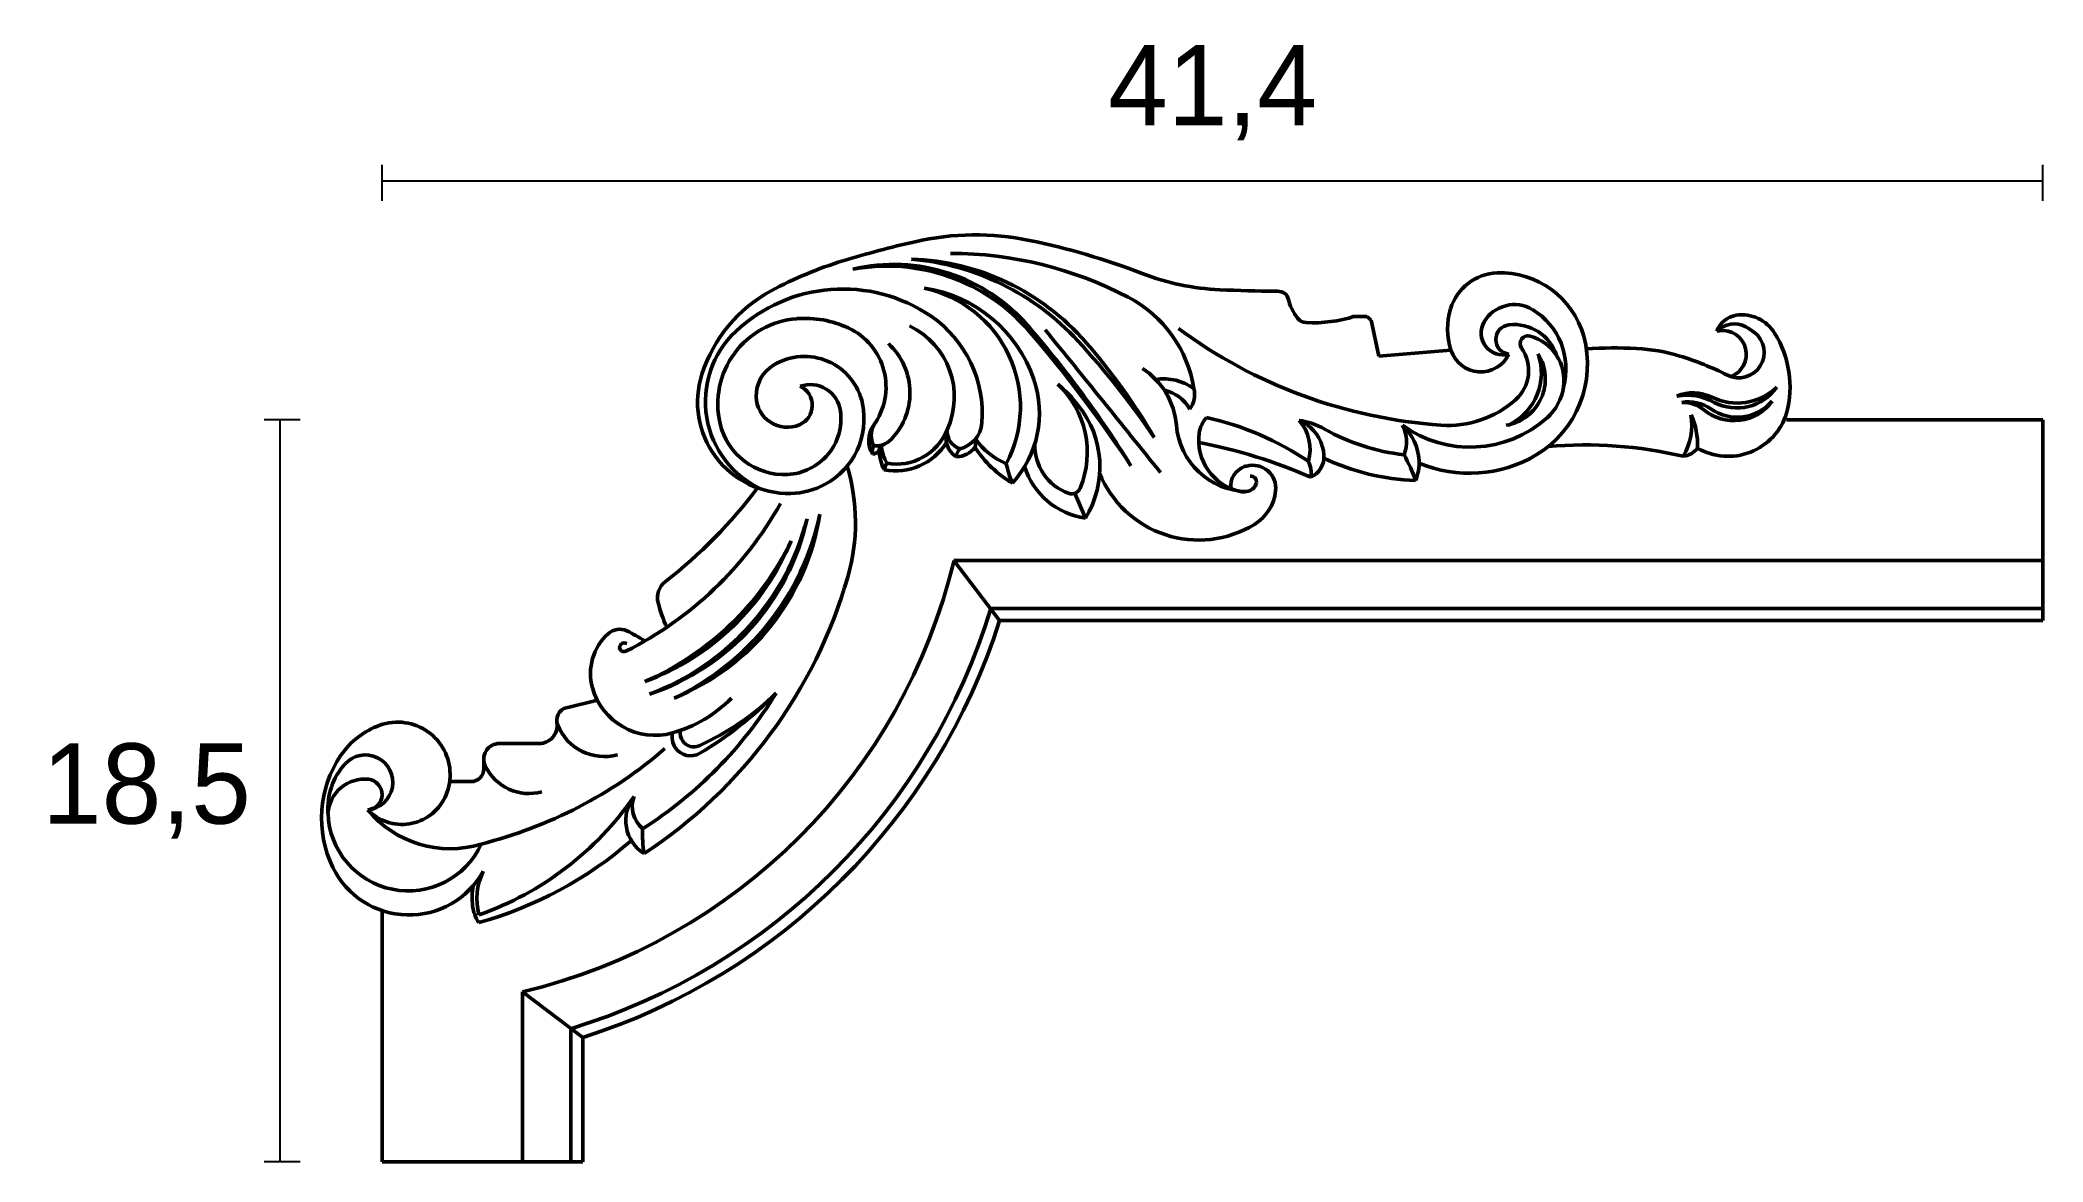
# Model space of a CAD drawing. Header units: millimetres. Extents: x -87 to 412, y -2 to 278.
import ezdxf

# ---------------------------------------------------------------- set-up
doc = ezdxf.new("R2010")
doc.units = ezdxf.units.MM
doc.layers.get('Defpoints').update_dxf_attribs({"color": 47})
doc.layers.add('cotation', color=7, linetype='Continuous', lineweight=30)
doc.layers.add('face lisse', color=7, linetype='Continuous', lineweight=50)
doc.styles.add('TENOR SANS', font='TenorSans-Regular.ttf')
doc.dimstyles.new('Com° 8 cm TENOR SANS', dxfattribs={"dimtxt": 20, "dimasz": 4, "dimexe": 4, "dimexo": 10, "dimgap": 10, "dimtad": 2, "dimtih": 1, "dimtoh": 1, "dimdec": 1, "dimlfac": 0.1, "dimtxsty": 'TENOR SANS', "dimblk": 'NONE', "dimcen": 2.5, "dimadec": 0, "dimazin": 0, "dimtfac": 1, "dimtdec": 1, "dimtmove": 0, "dimatfit": 3, "dimfxl": 5, "dimfxlon": 1, "dimarcsym": 0})

# ---------------------------------------------------------------- blocks, each defined once
blk = doc.blocks.new('1101H')
at = {"layer": 'face lisse'}
for p, q in [((88.47, 75.82), (91.47, 75.82)), ((91.47, 75.82), (92.58, 74.87)), ((92.58, 74.87), (94.48, 65.89)), ((94.48, 65.89), (112.47, 67.39)), ((196.13, 50), (260, 50)), ((260, 50), (260, 0)), ((-11.38, 15), (260, 15)), ((-2.21, 3), (260, 3)), ((0, 0), (260, 0)), ((-107.92, -21.7), (-100.2, -19.79)), ((-110.33, -25.49), (-110.36, -25.33)), ((-128.57, -36.97), (-128.57, -34.56)), ((-124.65, -30.63), (-114.76, -30.63)), ((-137.07, -40.13), (-131.74, -40.13)), ((-153.88, -72.27), (-153.88, -134.91)), ((-118.88, -134.91), (-118.88, -92.53)), ((-106.88, -134.91), (-106.88, -101.7)), ((-103.88, -134.91), (-103.88, -103.91)), ((-153.88, -134.91), (-103.88, -134.91))]:
    blk.add_line(p, q, dxfattribs=at)
at = {"layer": 'face lisse', "ltscale": 0.1}
for p, q in [((-11.38, 15), (0, 0)), ((-103.88, -103.91), (-118.88, -92.53))]:
    blk.add_line(p, q, dxfattribs=at)
at = {"layer": 'face lisse', "extrusion": (0, 0, -1)}
for centre, radius, start, end in [((6.08, 28.78), 67.35, 77.1261, 101.605), ((-37.44, -161.64), 262.68, 73.0718, 77.1261), ((28.07, 41.59), 46.77, 79.4901, 139.4349), ((23.97, 30.01), 60.12, 91.8891, 139.0458), ((12.48, -4.56), 96.09, 90.1332, 117.6167), ((27.74, -76.7), 175.03, 101.605, 111.1774), ((10.84, -3.02), 96.88, 61.601, 73.0718), ((-124.45, 74.04), 12.62, 16.9297, 87.8029), ((-124.79, 65.13), 21.54, 87.8029, 164.534), ((39.65, 50.26), 36.3, 17.9158, 61.601), ((48.91, 53.97), 21.34, 346.8542, 85.6224), ((48.57, 49.5), 25.83, 85.6224, 114.8469), ((255.19, -152.84), 345.75, 139.4349, 146.3793), ((-125.47, 71.68), 5.47, 254.4705, 30.4299), ((-127.32, 70.06), 3.68, 276.0775, 83.746), ((-128.14, 62.57), 11.22, 83.746, 161.6146), ((-131.7, 69.03), 1.97, 325.0106, 105.615), ((-129.13, 59.83), 11.52, 105.615, 188.3394), ((-183.05, 67.89), 6.06, 44.3094, 118.6386), ((-180.43, 64.48), 7.83, 77.3704, 82.203), ((-180.17, 66.38), 5.92, 82.203, 249.6839), ((-178.2, 59), 16.19, 118.6386, 127.5189), ((-171.53, 58.22), 25.44, 148.131, 194.7952), ((99.91, -35.9), 160.67, 139.0458, 149.4919), ((-153.28, -43.38), 111.34, 86.3385, 92.8015), ((-156.56, 23.56), 44.31, 92.8015, 106.9882), ((-147.51, -6.06), 75.28, 106.9882, 116.7261), ((52.54, 54.43), 22.75, 268.8474, 17.9158), ((-40.91, 47.5), 12.74, 80.9487, 125.9817), ((47.2, 51.21), 7.61, 70.8582, 172.6088), ((-42.64, 56.31), 5.95, 165.399, 217.3854), ((-127.98, 60), 12.68, 188.3394, 228.233), ((-172.84, 46.35), 10.42, 67.0623, 116.3207), ((-183.68, 65.26), 12.26, 215.4923, 297.0852), ((53.53, 50.39), 13.99, 172.6088, 267.1453), ((-57.17, 45.71), 7.5, 8.2115, 41.0812), ((-35.31, -21.96), 74.39, 102.5883, 124.0185), ((-171.71, 44.91), 9.61, 79.6236, 125.0239), ((-170.41, 46.37), 8, 86.9116, 129.6351), ((-156.93, 44.06), 16.98, 154.8085, 183.5454), ((53.65, 52.87), 16.47, 267.1453, 346.8542), ((8.31, 47.31), 4.8, 289.6256, 2.8054), ((-62.01, 50.17), 18.03, 271.5255, 355.2749), ((-71.92, 31.59), 18.51, 98.5611, 119.3675), ((27.86, 42.21), 2.21, 359.3815, 43.1023), ((7.57, 40.55), 3.25, 4.545, 43.7171), ((-65.23, 21.53), 40.68, 150.8883, 160.8137), ((-71.05, 36.71), 6.58, 153.0526, 188.7371), ((223.61, -75.14), 264.84, 156.2012, 157.6579), ((80.16, 5.71), 5.11, 345.4128, 52.3097), ((88.65, -13.16), 13.32, 344.3351, 48.0207), ((94.72, -6.41), 4.24, 48.0207, 114.7977), ((105.3, -29.3), 29.46, 114.7977, 124.8091), ((147.77, -44.75), 19.84, 34.3462, 70.207), ((150.05, -38.43), 13.13, 70.207, 98.2979), ((114.76, -26.15), 4.48, 171.5881, 270), ((141.17, -49.27), 27.84, 333.8678, 34.3462), ((158.29, -48.62), 9.12, 3.6522, 96.2517), ((113.58, -69.11), 17.88, 353.7953, 9.8131), ((122.18, -70.05), 9.23, 325.5442, 353.7953)]:
    blk.add_arc(centre, radius, start, end, dxfattribs=at)
at = {"layer": 'face lisse'}
for centre, radius, start, end in [((-27.45, 26.55), 63.78, 42.5897, 85.0884), ((-26.44, 44.39), 44.37, 40.7818, 103.2391), ((57.46, 143.23), 60.82, 248.8226, 267.589), ((-39.08, 43.7), 38.94, 55.6434, 133.216), ((-23.8, 49.04), 34.17, 18.8931, 81.5725), ((-25.07, 53.25), 30.24, 332.105, 78.0288), ((17.62, 52.98), 31.16, 8.9207, 62.3833), ((74.02, 536.6), 454.54, 267.589, 269.3416), ((68.73, 76.36), 5.73, 70.4104, 89.3416), ((70.02, 79.98), 1.88, 13.6626, 70.4104), ((84.85, 83.59), 13.38, 193.6626, 218.2232), ((-33.66, 51.63), 29.33, 355.3864, 55.6434), ((76.52, 77.03), 2.77, 218.2232, 267.1642), ((78.08, 108.51), 34.29, 267.1642, 287.6319), ((128.83, 72.71), 17.2, 163.0703, 197.9888), ((128.27, 70.03), 8.73, 59.1217, 149.5701), ((123.91, 62.73), 17.23, 344.615, 59.1217), ((184.68, 69.83), 6.39, 100.5148, 158.9573), ((184.93, 66.55), 9.67, 31.869, 98.4181), ((-49.3, 54.57), 24.03, 133.216, 245.7605), ((-44.52, 58.24), 16.2, 323.6734, 65.1531), ((-30.89, 55.76), 19.59, 335.2198, 64.5106), ((-203.08, -107.99), 277.65, 31.8676, 40.7818), ((-5126.17, -4105.95), 6622.18, 38.726598, 39.12231), ((118.59, 173.1), 124.68, 233.5797, 266.0379), ((120.21, 63.86), 26.29, 300.8733, 15.466), ((184.21, 66.83), 6.32, 243.2739, 52.4811), ((-48.66, 51.04), 14.79, 11.6752, 121.231), ((-39.07, 56.77), 16.72, 313.6914, 47.1719), ((-132.43, -69.96), 206.38, 34.0726, 42.5897), ((119.9, 69.8), 7.81, 197.9888, 334.2359), ((124.27, 60.23), 11.72, 279.7567, 32.1712), ((120.61, 61.7), 14.39, 296.784, 19.3704), ((122.1, 62.31), 9.74, 311.419, 34.9894), ((-51.64, 55.95), 9.05, 121.231, 180.9466), ((-15.99, 51.71), 25.91, 317.7599, 18.8931), ((25.42, 47.14), 18.69, 4.7251, 57.1211), ((-52.95, 55.93), 7.74, 180.9466, 293.3237), ((-51.96, 53.65), 5.26, 293.3237, 64.5199), ((-1.58, 41.91), 23.41, 337.7075, 46.6949), ((-12.07, 28.22), 40.6, 38.7649, 49.1748), ((39.05, 48.11), 9.5, 28.8912, 77.8564), ((111.73, 74.07), 25.42, 266.0379, 311.419), ((171.31, 42.75), 13.43, 59.6223, 100.8397), ((183.81, 68.52), 14.31, 243.6793, 313.5176), ((-52.38, 50.28), 18.58, 298.6747, 11.6752), ((0.53, 38.34), 24.45, 328.4202, 38.7649), ((117.25, 72.02), 28.79, 234.1166, 311.767), ((157.19, 48.78), 15.31, 329.22, 9.4593), ((181.54, 56.21), 15.27, 239.8671, 342.8764), ((183.01, 61.59), 11.76, 230.3649, 324.2775), ((183.82, 62.19), 11.5, 234.9761, 319.4824), ((-25.7, 44.83), 6.91, 146.5443, 209.3437), ((-25.75, 46.15), 6.24, 156.385, 203.615), ((-25.72, 52.58), 13.58, 259.8201, 338.2748), ((-7.55, 45.67), 5.86, 161.3462, 236.186), ((-11.68, 49.86), 7.28, 283.9893, 355.3864), ((-14.57, 44.62), 8.57, 350.3333, 4.3523), ((8.37, 55.36), 17.59, 215.0224, 247.5557), ((62.66, 44.92), 13.04, 171.7885, 258.0189), ((71.57, 41.9), 8.57, 54.7577, 68.759), ((66.37, 42.71), 10.98, 344.059, 40.8379), ((70.61, 40.54), 10.23, 3.805, 54.7577), ((106.64, 93.3), 52.3, 240.6325, 263.5619), ((92.77, 44.58), 8.65, 337.9067, 28.3947), ((91.56, 39.17), 12.97, 3.07, 47.2179), ((-26.92, 42), 4.83, 160.0608, 186.5321), ((-33.92, 48.64), 7.52, 286.9664, 300.8584), ((-30.64, 48.49), 4.92, 260.2533, 309.2383), ((-16.47, 43.48), 13.66, 185.459, 205.7858), ((-19.39, 44.28), 10.09, 183.1918, 210.1484), ((-25.98, 52.21), 14.93, 259.2397, 328.3865), ((-11.07, 47.14), 6.34, 272.3784, 321.3308), ((16.89, 57.98), 27.37, 212.742, 239.9529), ((21.4, 43.62), 12.62, 177.5281, 250.3842), ((25.17, -83.55), 130.26, 66.2856, 79.1804), ((75.16, 40.85), 5.67, 295.0193, 3.805), ((105.76, 93.35), 58.48, 244.7565, 267.9401), ((117.11, 69.05), 32.34, 247.1066, 300.8733), ((145.93, -63.02), 106.8, 76.7825, 94.9639), ((169.85, 45.84), 4.92, 275.7977, 324.9606), ((-84.66, 24.39), 48.73, 343.8765, 16.8279), ((-25.07, 37.06), 3.73, 144.8828, 172.6168), ((21.57, 42.79), 20.25, 190.4843, 204.816), ((23.96, 43.95), 18.6, 197.4598, 261.9448), ((49.61, 46.68), 26.61, 201.894, 301.4016), ((62.61, 33.6), 5.02, 108.2352, 188.2964), ((64.1, 29.06), 9.8, 104.9975, 108.2352), ((63.06, 32.96), 5.76, 353.7371, 104.9975), ((62.61, 34.59), 1.39, 351.2897, 96.1825), ((93.23, 39.26), 11.3, 337.3262, 3.07), ((-156.75, 104.84), 120.17, 307.6903, 323.3254), ((-52.46, 50.43), 18.75, 271.1526, 298.6747), ((17.94, 33.91), 2.31, 250.3842, 337.7075), ((60.76, 35.97), 3.9, 258.0189, 304.7901), ((61.61, 34.74), 2.4, 304.7901, 351.2897), ((57.63, 33.55), 11.22, 301.4016, 353.7371), ((-133.62, 73.28), 90.46, 296.5888, 330.8294), ((-106.13, 38.08), 59.5, 288.4567, 347.6288), ((-109.86, 41.44), 63.91, 290.6782, 345.4073), ((-103.22, 35.49), 59.07, 291.9332, 351.272), ((-109.08, 40.13), 65.68, 295.165, 348.0401), ((-152.69, 48.77), 145.29, 283.4565, 346.5608), ((-117.46, 51.49), 72.74, 293.552, 334.2613), ((-110.32, 44.07), 63.19, 290.3028, 337.5104), ((-156.58, 45.18), 123.61, 303.3447, 343.8765), ((-152.69, 48.77), 157.29, 286.9326, 343.0836), ((-48.06, 14.06), 38.28, 194.5872, 204.2616), ((-152.69, 48.77), 160.29, 287.7288, 342.2872), ((-93.62, -6.65), 1.09, 122.477, 296.5888), ((-93.55, -6.76), 1.22, 57.1979, 122.477), ((-85.87, -12.38), 16.21, 195.6649, 285.6529), ((-145.59, 37.15), 105.5, 302.4579, 328.4295), ((-90.42, 3.86), 33.07, 285.6529, 315.4878), ((-102.13, 29.32), 66.35, 294.2423, 314.4006), ((-123.29, 48.1), 94.6, 300.9155, 315.6034), ((-107.14, -24.85), 3.25, 103.9033, 202.3145), ((-150.04, -38.39), 13.09, 333.9316, 81.7021), ((-98.5, -21.3), 12.59, 202.3145, 285.0602), ((-76.87, -29.05), 4.75, 167.0996, 213.2563), ((-75.91, -27.9), 3.75, 172.4121, 215.5679), ((-158.08, -40.33), 6.85, 275.1646, 138.3004), ((-156.61, 53.11), 112.19, 284.1419, 310.7266), ((-124.65, -34.56), 3.93, 90, 206.0084), ((-77.03, -29.15), 4.55, 213.2563, 300.9155), ((-76.25, -28.14), 3.33, 215.5679, 294.2423), ((-150.71, -46.9), 16.73, 138.3004, 183.9243), ((-157.71, -43.34), 3.81, 273.7501, 83.7483), ((-131.74, -36.97), 3.16, 270, 0), ((-117.27, -30.95), 12.14, 206.0084, 285.1644), ((-148.93, -38.94), 11.84, 223.8719, 333.9316), ((-155.47, 0.42), 78.08, 289.2034, 325.5022), ((-83.37, -49.81), 9.8, 142.2205, 237.4967), ((-84.29, -46.3), 7.27, 159.8946, 229.9682), ((-147.39, -47.35), 20.01, 181.9846, 335.3807), ((-136.95, -30.29), 26.56, 219.4161, 286.9681), ((-156.39, 19.72), 98.64, 285.6458, 310.9111), ((-56.72, -53.27), 32.28, 177.5107, 188.5614), ((-147.18, -52.22), 21.15, 206.1322, 330.9514), ((-114.54, -69.39), 15.75, 153.9956, 194.4325)]:
    blk.add_arc(centre, radius, start, end, dxfattribs=at)
blk = doc.blocks.new('*D77')
at = {"layer": 'cotation', "color": 0, "lineweight": -2, "ltscale": 0.1, "transparency": 16777216}
for p, q in [((-1.75, 238.02), (-1.75, 247.02)), ((412.12, 238.02), (412.12, 247.02)), ((-1.75, 243.02), (412.12, 243.02))]:
    blk.add_line(p, q, dxfattribs=at)
at = {"layer": 'Defpoints', "color": 0, "ltscale": 0.1, "transparency": 16777216}
for p in [(412.12, 243.02), (-1.75, 183.4), (412.12, 183.4)]:
    blk.add_point(p, dxfattribs=at)
at = {"layer": 'cotation', "color": 0, "ltscale": 0.1, "transparency": 16777216, "insert": (205.18, 264.96), "char_height": 20, "attachment_point": 5, "style": 'TENOR SANS'}
blk.add_mtext('41,4', dxfattribs=at)
blk = doc.blocks.new('_None')
blk = doc.blocks.new('*D78')
at = {"layer": 'cotation', "color": 0, "lineweight": -2, "ltscale": 0.1, "transparency": 16777216}
for p, q in [((-22.21, 183.4), (-31.21, 183.4)), ((-27.21, -1.51), (-27.21, 183.4)), ((-22.21, -1.51), (-31.21, -1.51))]:
    blk.add_line(p, q, dxfattribs=at)
at = {"layer": 'Defpoints', "color": 0, "ltscale": 0.1, "transparency": 16777216}
for p in [(-27.21, 183.4), (-1.75, 183.4), (-1.75, -1.51)]:
    blk.add_point(p, dxfattribs=at)
at = {"layer": 'cotation', "color": 0, "ltscale": 0.1, "transparency": 16777216, "insert": (-60.52, 90.94), "char_height": 20, "attachment_point": 5, "style": 'TENOR SANS'}
blk.add_mtext('18,5', dxfattribs=at)

msp = doc.modelspace()

# ---------------------------------------------------------------- block references
at = {"layer": 'face lisse', "ltscale": 0.1}
msp.add_blockref('1101H', (152.12, 133.4), dxfattribs=at)

# ---------------------------------------------------------------- dimensions: what is measured, and where the dimension line sits
at = {"layer": 'cotation', "ltscale": 0.1}
dim = msp.add_linear_dim(base=(412.12, 243.02), p1=(-1.75, 183.4), p2=(412.12, 183.4), dimstyle='Com° 8 cm TENOR SANS', dxfattribs=at)
dim.commit()
dim.dimension.update_dxf_attribs({"geometry": '*D77', "text_midpoint": (205.18, 264.96)})
dim = msp.add_linear_dim(base=(-27.21, 183.4), p1=(-1.75, -1.51), p2=(-1.75, 183.4), angle=90, dimstyle='Com° 8 cm TENOR SANS', dxfattribs=at)
dim.commit()
dim.dimension.update_dxf_attribs({"geometry": '*D78', "text_midpoint": (-60.52, 90.94)})

doc.saveas('drawing.dxf')
